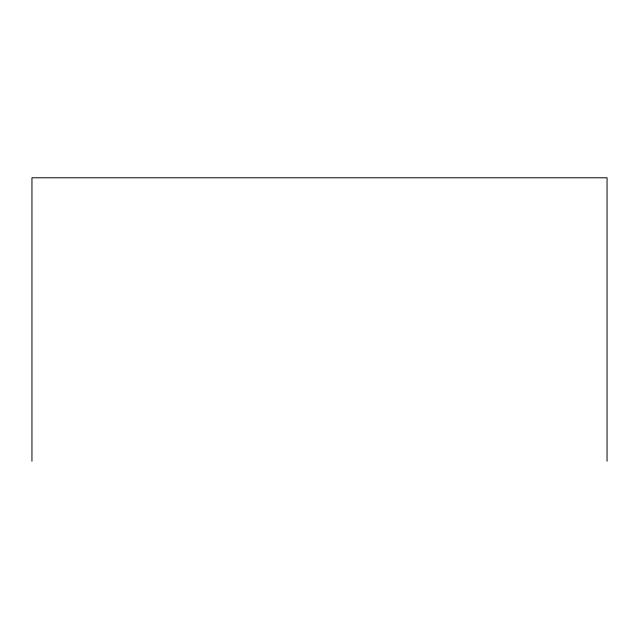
<?xml version="1.0" encoding="UTF-8"?>
<svg xmlns="http://www.w3.org/2000/svg" width="639" height="639" viewBox="0 0 639 639"><rect width="100%" height="100%" fill="white"/><g stroke="black" fill="none" stroke-linecap="round" stroke-linejoin="round"><path stroke-width="0.96" d="M607.05 461.214L607.05 177.786L31.95 177.786L31.95 461.214"/></g></svg>
